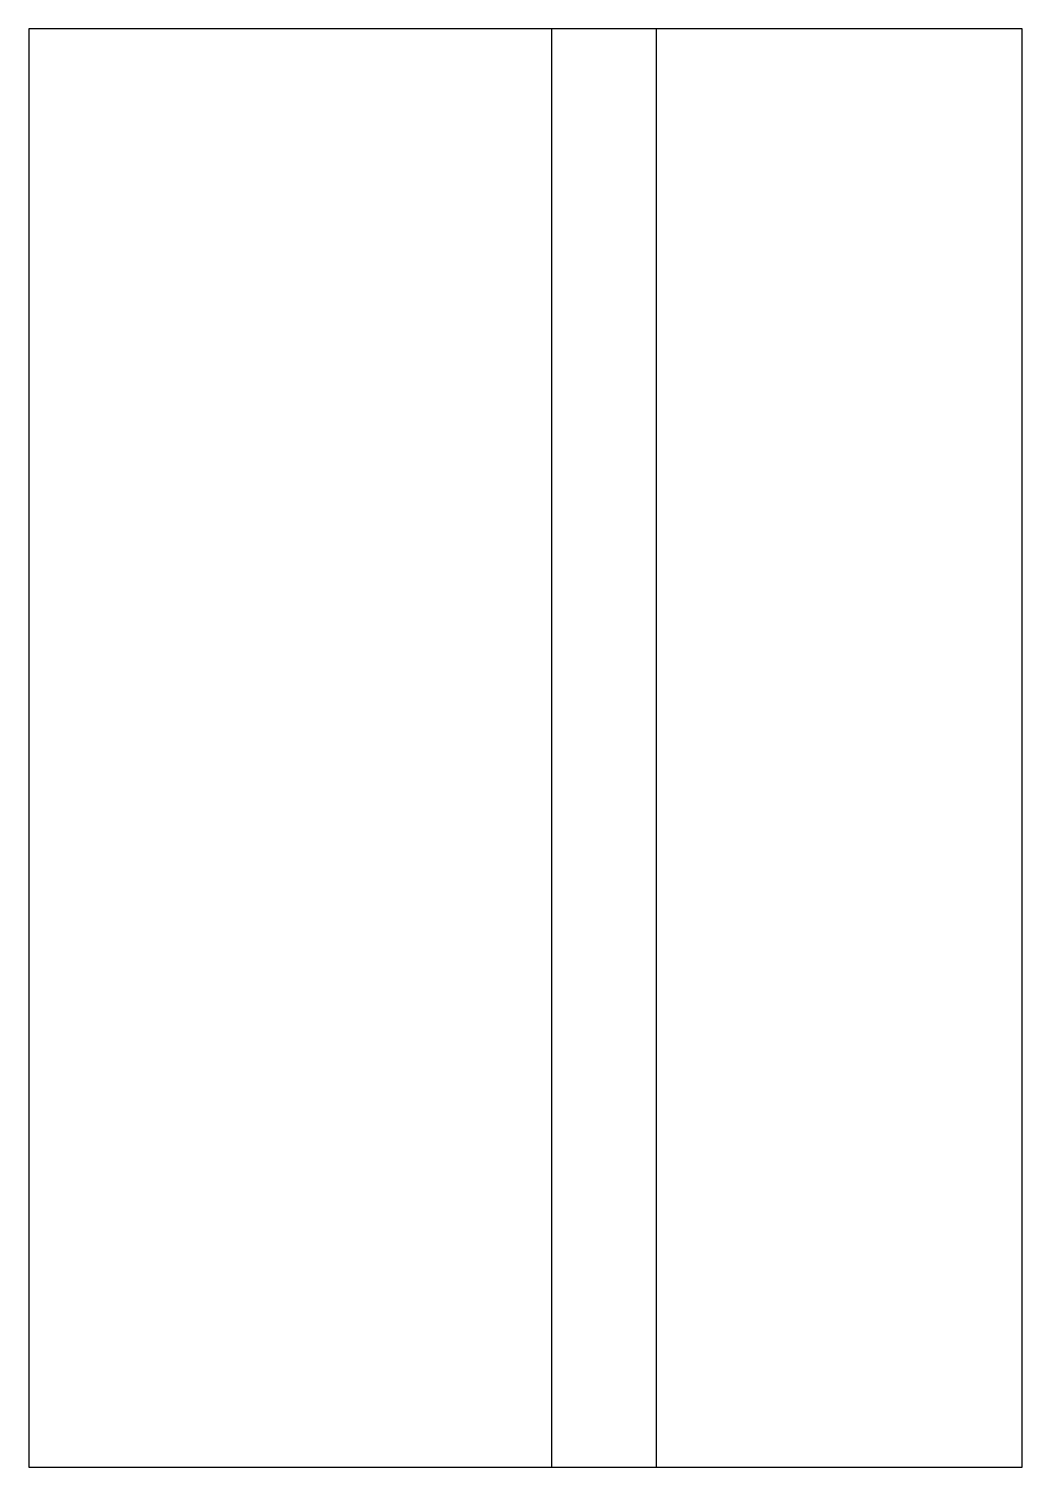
# Model space of a CAD drawing. Header units: millimetres. Extents: x 0 to 38, y 0 to 55.
import ezdxf

# ---------------------------------------------------------------- set-up
doc = ezdxf.new("R2010")
doc.units = ezdxf.units.MM
doc.layers.add('CONTROL', color=150, linetype='Continuous')

# ---------------------------------------------------------------- blocks, each defined once
blk = doc.blocks.new('MHDMN100')
at = {"layer": 'CONTROL', "color": 30, "ltscale": 100}
blk.add_line((-14, 27.5), (-14, -27.5), dxfattribs=at)
at = {"layer": 'CONTROL', "ltscale": 100}
blk.add_lwpolyline([(-38, -27.5), (0, -27.5), (0, 27.5), (-38, 27.5)], close=True, dxfattribs=at)
at = {"layer": 'CONTROL', "color": 30, "ltscale": 100}
blk.add_lwpolyline([(-14, 27.5), (-18, 27.5), (-18, -27.5), (-14, -27.5)], dxfattribs=at)

msp = doc.modelspace()

# ---------------------------------------------------------------- block references
msp.add_blockref('MHDMN100', (38, 27.5))

doc.saveas('drawing.dxf')
